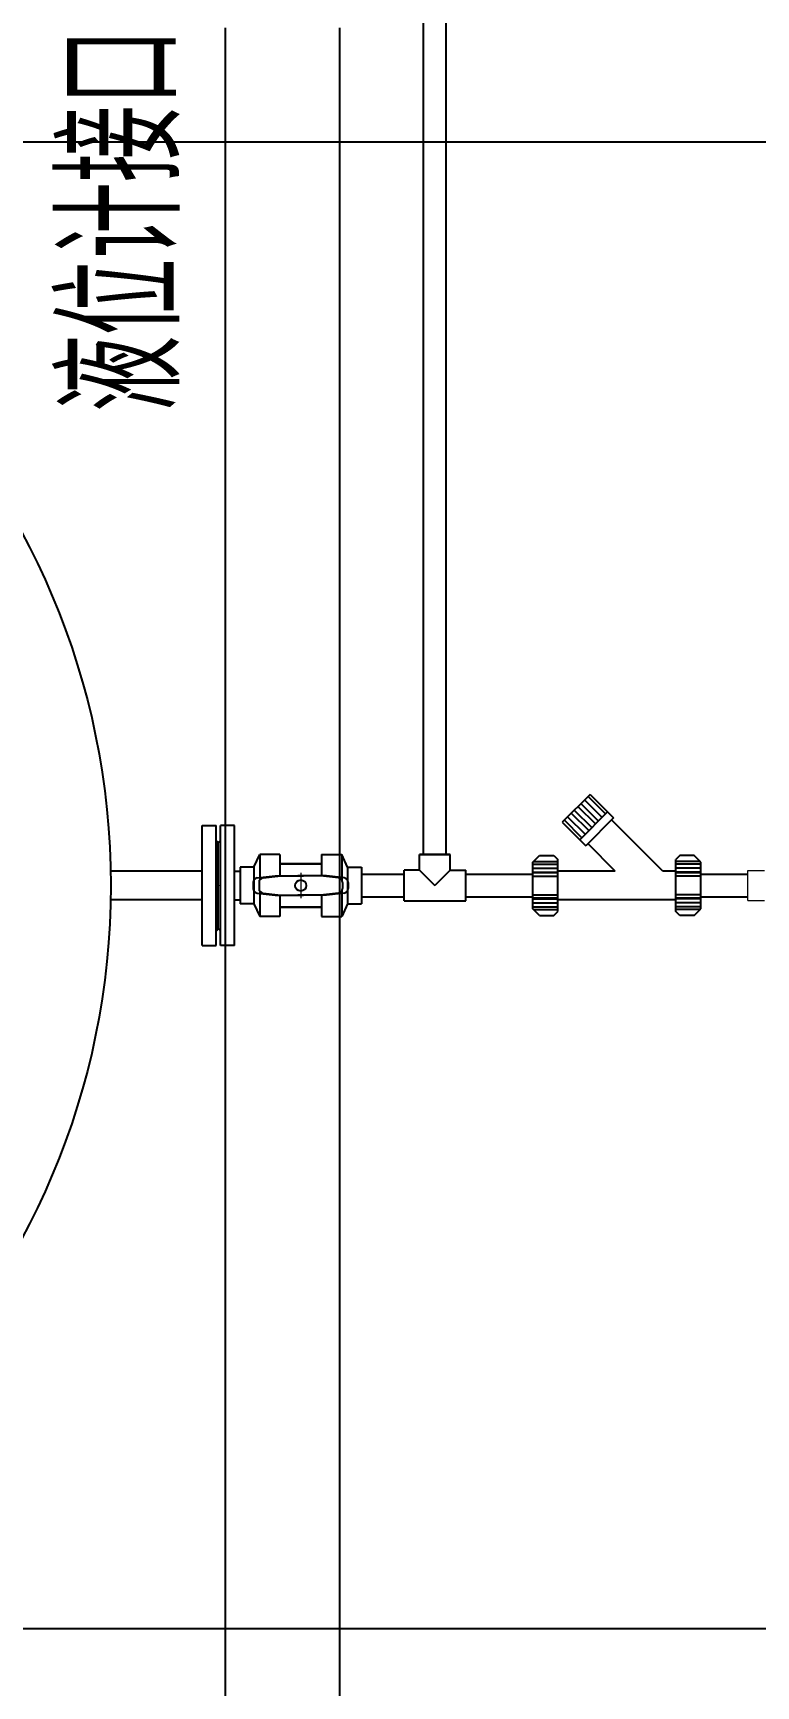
# Model space of a CAD drawing. Header units: millimetres. Extents: x -705761 to 1364679, y -410401 to 446404.
# Drawn here: x -503925 to -503325, y -97418 to -96045 of the extents above; entities that cross this region are included whole.
import ezdxf

# ---------------------------------------------------------------- set-up
doc = ezdxf.new("R2010")
doc.units = ezdxf.units.MM
doc.layers.add('00-TEXT', color=7, linetype='Continuous')
doc.layers.add('标注-实际', color=7, linetype='Continuous', lineweight=13)
doc.styles.add('DSZ', font='tssdeng.shx', dxfattribs={"width": 0.7, "bigfont": 'tssdchn.shx'})

# ---------------------------------------------------------------- blocks, each defined once
blk = doc.blocks.new('A$C5F7D1AD0')
for p, q in [((2600, -2600), (2600, -100)), ((3900, -2600), (3900, -100)), ((3237.5, -1580.1), (3237.5, -1500)), ((3262.5, -1580.1), (3262.5, -1500)), ((3197.5, -1580.1), (3197.5, -1592.1)), ((3197.5, -1580.1), (3302.5, -1580.1)), ((3302.5, -1580.1), (3302.5, -1592.1)), ((4000, -1600), (2500, -1600)), ((3197.5, -1592.1), (3302.5, -1592.1)), ((3197.5, -1608.1), (3197.5, -1596.1)), ((3197.5, -1596.1), (3302.5, -1596.1)), ((3210.5, -1592.1), (3212.5, -1594.1)), ((3210.5, -1596.1), (3212.5, -1594.1)), ((3212.5, -1594.1), (3287.5, -1594.1)), ((3212.5, -1594.1), (3287.5, -1594.1)), ((3212.5, -1594.1), (3287.5, -1594.1)), ((3212.5, -1594.1), (3287.5, -1594.1)), ((3289.5, -1592.1), (3287.5, -1594.1)), ((3289.5, -1596.1), (3287.5, -1594.1)), ((3302.5, -1608.1), (3302.5, -1596.1)), ((3197.5, -1608.1), (3302.5, -1608.1)), ((3266, -1613.2), (3234, -1613.2)), ((3234, -1625.3), (3234, -1613.2)), ((3266, -1613.2), (3234, -1613.2)), ((3234, -1625.3), (3234, -1613.2)), ((3237.5, -1608.1), (3237.5, -1613.2)), ((3262.5, -1608.1), (3262.5, -1613.2)), ((3266, -1625.3), (3266, -1613.2)), ((3266, -1625.3), (3266, -1613.2)), ((3234, -1625.3), (3223, -1630.4)), ((3234, -1625.3), (3223, -1630.4)), ((3245.1, -1630.4), (3223, -1630.4)), ((3223, -1648), (3223, -1630.4)), ((3223, -1648), (3223, -1630.4)), ((3243.1, -1630.4), (3223, -1630.4)), ((3266, -1625.3), (3234, -1625.3)), ((3245.1, -1625.3), (3234, -1625.3)), ((3243.4, -1628), (3241.5, -1643.7)), ((3243.4, -1633.2), (3241.5, -1648.8)), ((3252.7, -1624.6), (3247.3, -1624.6)), ((3252.7, -1629.7), (3247.3, -1629.7)), ((3266, -1625.3), (3254.9, -1625.3)), ((3277, -1630.4), (3254.9, -1630.4)), ((3256.6, -1628), (3258.5, -1643.7)), ((3256.6, -1633.2), (3258.5, -1648.8)), ((3277, -1630.4), (3256.9, -1630.4)), ((3266, -1625.3), (3277, -1630.4)), ((3266, -1625.3), (3277, -1630.4)), ((3277, -1648), (3277, -1630.4)), ((3277, -1648), (3277, -1630.4)), ((3241.5, -1643.7), (3241.5, -1663.6)), ((3258.5, -1643.7), (3258.5, -1663.6)), ((3241.5, -1648), (3223, -1648)), ((3241.5, -1648), (3223, -1648)), ((3231, -1648), (3231, -1684.4)), ((3231, -1684.4), (3231, -1648)), ((3241.5, -1648.8), (3241.5, -1668.7)), ((3277, -1648), (3258.4, -1648)), ((3277, -1648), (3258.5, -1648)), ((3258.5, -1648.8), (3258.5, -1668.7)), ((3269, -1648), (3269, -1684.4)), ((3269, -1684.4), (3269, -1648)), ((3241.5, -1683.6), (3241.5, -1663.6)), ((3241.5, -1688.7), (3241.5, -1668.7)), ((3258.5, -1683.6), (3258.5, -1663.6)), ((3258.5, -1688.7), (3258.5, -1668.7)), ((3223, -1684.4), (3223, -1702)), ((3241.5, -1684.4), (3223, -1684.4)), ((3241.5, -1684.4), (3223, -1684.4)), ((3223, -1684.4), (3223, -1702)), ((3243.4, -1699.2), (3241.5, -1683.6)), ((3243.4, -1704.3), (3241.5, -1688.7)), ((3256.6, -1699.2), (3258.5, -1683.6)), ((3256.6, -1704.3), (3258.5, -1688.7)), ((3277, -1684.4), (3258.4, -1684.4)), ((3277, -1684.4), (3258.5, -1684.4)), ((3277, -1684.4), (3277, -1702)), ((3277, -1684.4), (3277, -1702)), ((4000, -1700), (100, -1700)), ((3234, -1707.1), (3223, -1702)), ((3243.1, -1702), (3223, -1702)), ((3234, -1707.1), (3223, -1702)), ((3245.1, -1702), (3223, -1702)), ((3252.7, -1702.6), (3247.3, -1702.6)), ((3277, -1702), (3254.9, -1702)), ((3277, -1702), (3256.9, -1702)), ((3266, -1707.1), (3277, -1702)), ((3266, -1707.1), (3277, -1702)), ((3245.1, -1707.1), (3234, -1707.1)), ((3234, -1707.1), (3234, -1719.2)), ((3266, -1707.1), (3234, -1707.1)), ((3234, -1707.1), (3234, -1719.2)), ((3266, -1719.2), (3234, -1719.2)), ((3266, -1719.2), (3234, -1719.2)), ((3262.5, -1719.2), (3237.5, -1719.2)), ((3240, -1719.2), (3240, -1756.5)), ((3252.7, -1707.7), (3247.3, -1707.7)), ((3266, -1707.1), (3254.9, -1707.1)), ((3260, -1719.2), (3260, -1756.5)), ((3266, -1707.1), (3266, -1719.2)), ((3266, -1707.1), (3266, -1719.2)), ((3236.5, -1756.5), (3236.5, -1810.5)), ((3236.5, -1756.5), (3263.5, -1756.5)), ((3263.5, -1770), (3263.5, -1756.5)), ((3263.5, -1770), (3250, -1783.5)), ((3263.5, -1770), (3277, -1770)), ((3263.5, -1770), (3277, -1770)), ((3277, -1797), (3277, -1770)), ((3277, -1770), (3277, -1797)), ((3277, -1773.5), (5523, -1773.5)), ((3263.5, -1797), (3250, -1783.5)), ((3263.5, -1797), (3277, -1797)), ((3263.5, -1797), (3277, -1797)), ((3263.5, -1797), (3263.5, -1810.5)), ((3277, -1793.5), (5523, -1793.5)), ((3236.5, -1810.5), (3263.5, -1810.5)), ((3240, -1810.5), (3240, -1869.2)), ((3260, -1810.5), (3260, -1869.2)), ((3223.7, -1875.1), (3229.5, -1869.2)), ((3223.7, -1875.1), (3223.7, -1887.6)), ((3229, -1869.8), (3229, -1891.1)), ((3229.5, -1869.2), (3270.5, -1869.2)), ((3231.3, -1869.2), (3231.3, -1891.1)), ((3234.8, -1869.2), (3234.8, -1891.1)), ((3238.3, -1869.2), (3238.3, -1891.1)), ((3241.8, -1869.2), (3241.8, -1891.1)), ((3258.2, -1869.2), (3258.2, -1891.1)), ((3261.7, -1869.2), (3261.7, -1891.1)), ((3265.2, -1869.2), (3265.2, -1891.1)), ((3268.7, -1869.2), (3268.7, -1891.1)), ((3270.5, -1869.2), (3276.3, -1875.1)), ((3271, -1869.8), (3271, -1891.1)), ((3276.3, -1875.1), (3276.3, -1887.6)), ((3223.7, -1887.6), (3227.2, -1891.1)), ((3227.2, -1891.1), (3272.8, -1891.1)), ((3237.5, -1994.2), (3237.5, -1891.1)), ((3262.5, -1941.2), (3262.5, -1891.1)), ((3276.3, -1887.6), (3272.8, -1891.1)), ((3305.5, -1894.7), (3284.8, -1915.4)), ((3291.8, -1912), (3307.3, -1896.5)), ((3310.1, -1899.6), (3294.8, -1915)), ((3313.4, -1902.8), (3298, -1918.2)), ((3316, -1905.4), (3300.6, -1920.8)), ((3329.7, -1919.3), (3305.5, -1894.7)), ((3262.5, -1941.2), (3286.6, -1917.2)), ((3309.2, -1939.8), (3284.8, -1915.4)), ((3314.4, -1934.6), (3290, -1910.2)), ((3319.2, -1908.6), (3303.8, -1924)), ((3321.8, -1911.2), (3306.4, -1926.6)), ((3329.7, -1919.3), (3309.2, -1939.8)), ((3325, -1914.5), (3309.6, -1929.8)), ((3312.6, -1932.8), (3327.9, -1917.5)), ((3262.5, -1983), (3307.4, -1938)), ((3223.7, -1997.7), (3227.2, -1994.2)), ((3227.2, -1994.2), (3272.8, -1994.2)), ((3229, -2015.6), (3229, -1994.2)), ((3231.3, -2016.1), (3231.3, -1994.2)), ((3234.8, -2016.1), (3234.8, -1994.2)), ((3238.3, -2016.1), (3238.3, -1994.2)), ((3241.8, -2016.1), (3241.8, -1994.2)), ((3258.2, -2016.1), (3258.2, -1994.2)), ((3261.7, -2016.1), (3261.7, -1994.2)), ((3262.5, -1994.2), (3262.5, -1983)), ((3265.2, -2016.1), (3265.2, -1994.2)), ((3268.7, -2016.1), (3268.7, -1994.2)), ((3271, -2015.6), (3271, -1994.2)), ((3276.3, -1997.7), (3272.8, -1994.2)), ((3223.7, -2010.3), (3223.7, -1997.7)), ((3276.3, -2010.3), (3276.3, -1997.7)), ((3223.7, -2010.3), (3229.5, -2016.1)), ((3229.5, -2016.1), (3270.5, -2016.1)), ((3240, -2016.1), (3240, -2057.1)), ((3260, -2016.1), (3260, -2057.1)), ((3270.5, -2016.1), (3276.3, -2010.3))]:
    blk.add_line(p, q)
at = {"lineweight": 5, "ltscale": 5}
for p, q in [((3261, -1666.2), (3239, -1666.2)), ((3261, -1666.2), (3239, -1666.2)), ((3239.1, -1891.1), (3239.1, -1869.2)), ((3261.1, -1869.2), (3261.1, -1891.1)), ((3239.1, -2016.1), (3239.1, -1994.2)), ((3261.1, -1994.2), (3261.1, -2016.1))]:
    blk.add_line(p, q, dxfattribs=at)
for centre, radius in [((3250, -850), 650), ((3250, -1666.2), 4.87), ((3250, -1666.2), 4.87)]:
    blk.add_circle(centre, radius)
for centre, start, end in [((3247.3, -1628.5), 90, 173.0028), ((3247.3, -1633.6), 90, 173.0028), ((3252.7, -1628.5), 6.9972, 90), ((3252.7, -1633.6), 6.9972, 90), ((3247.3, -1698.7), 186.9972, 270), ((3247.3, -1703.8), 186.9972, 270), ((3252.7, -1698.7), 270, 353.0028), ((3252.7, -1703.8), 270, 353.0028)]:
    blk.add_arc(centre, 3.9, start, end)
blk.add_point((3250, -1594.1))
blk.add_point((3250, -1594.1))
blk.add_point((3250, -1594.1))
blk.add_point((3250, -1594.1))
blk.add_point((3250, -1594.1))
blk.add_point((3250, -1594.1))
blk.add_point((3250, -1594.1))
blk.add_point((3250, -1594.1))
at = {"layer": '标注-实际'}
for p, q in [((3236.8, -2057.1), (3236.8, -2071.9)), ((3236.8, -2057.1), (3263.1, -2057.1)), ((3263.1, -2057.1), (3263.1, -2071.9))]:
    blk.add_line(p, q, dxfattribs=at)
at = {"layer": '00-TEXT', "color": 0, "linetype": 'ByBlock', "lineweight": -3, "style": 'DSZ', "width": 0.7}
blk.add_text('液位计接口', height=100.8, dxfattribs=at).set_placement((3664.1, -1560.2))
blk = doc.blocks.new('A$C66EC1903')
at = {"lineweight": 15, "rotation": 270}
blk.add_blockref('A$C5F7D1AD0', (-200, -200), dxfattribs=at)

msp = doc.modelspace()

# ---------------------------------------------------------------- block references
at = {"lineweight": 15, "xscale": 0.95, "yscale": 0.95, "zscale": 0.95, "rotation": 180}
msp.add_blockref('A$C66EC1903', (-505475.65, -100030.36), dxfattribs=at)

doc.saveas('drawing.dxf')
